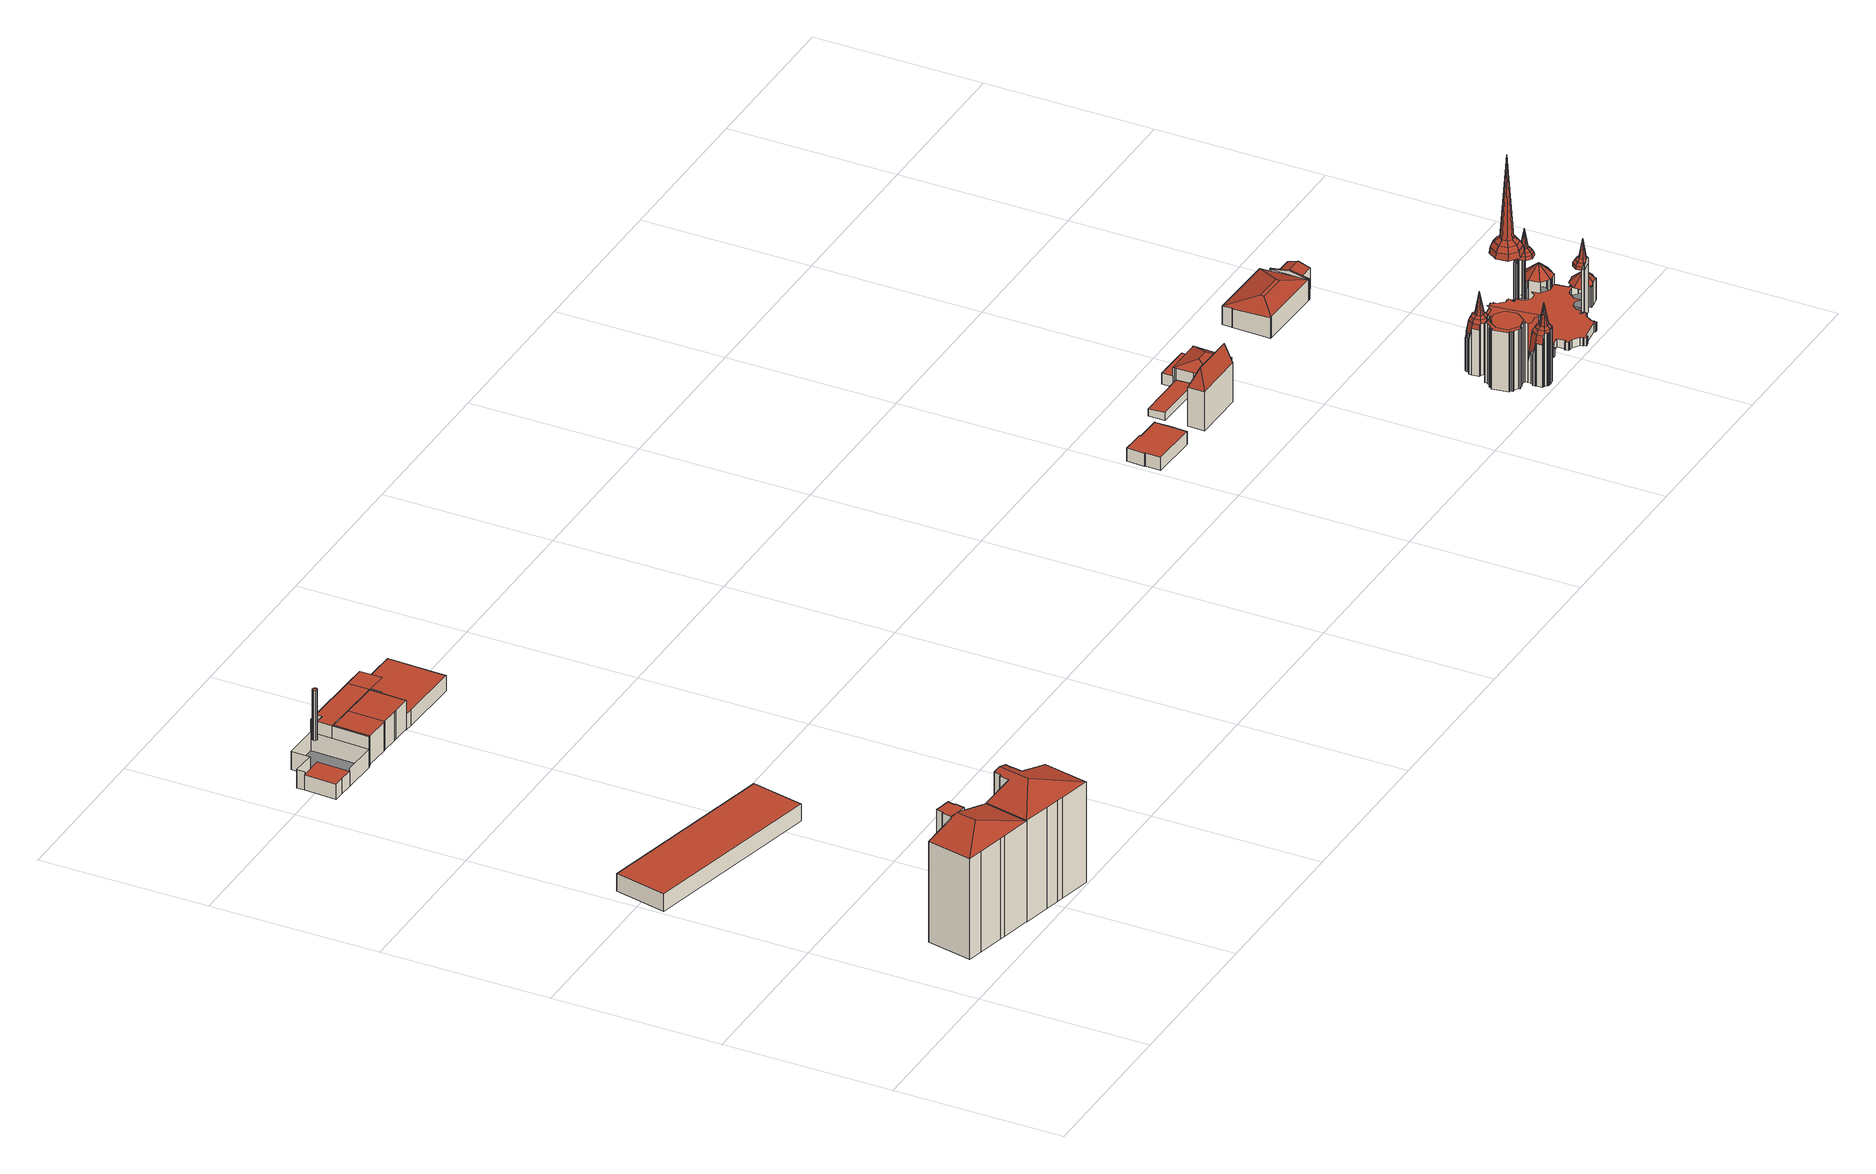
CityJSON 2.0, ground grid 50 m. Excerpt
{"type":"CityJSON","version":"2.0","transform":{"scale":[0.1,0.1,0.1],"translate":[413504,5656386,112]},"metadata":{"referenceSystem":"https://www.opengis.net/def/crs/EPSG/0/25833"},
"CityObjects":{
"building1":{"type":"Building","attributes":{"Gemeindeschluessel":14612000,"Geometrietyp2DReferenz":"3000","function":"31001_9998","roofType":"9999"},"children":["building1-1","building1-2"]},
"building1-1":{"type":"BuildingPart","attributes":{"Dachtyp_tdc":"tdcPolyFlatRoof","Dachneigung":0,"QualitaetDacherkennung":32,"Geometrietyp2DReferenz":"3000","measuredHeight":34.18,"roofType":"1000"},"parents":["building1"],"geometry":[{"type":"MultiSurface","lod":"2","boundaries":[[[0,1,2,3]],[[1,4,5,2]],[[4,6,7,8,5]],[[9,10,11]],[[9,12,13,10]],[[12,14,15,13]],[[14,16,17,15]],[[16,0,3,17]],[[16,14,12,9,18,19,6,4,1,0]],[[3,2,5,8,20,10,13,15,17]]],"semantics":{"surfaces":[{"type":"WallSurface"},{"type":"RoofSurface"},{"type":"GroundSurface"}],"values":[0,0,0,0,0,0,0,0,1,2]}}]},
"building1-2":{"type":"BuildingPart","attributes":{"Dachtyp_tdc":"tdcHipAndGableRoof","Dachneigung":14.84,"QualitaetDacherkennung":16,"Geometrietyp2DReferenz":"3000","measuredHeight":34.2,"roofType":"5000"},"parents":["building1"],"geometry":[{"type":"MultiSurface","lod":"2","boundaries":[[[7,21,22,8]],[[21,23,24,22]],[[23,25,26,24]],[[25,27,28,26]],[[27,29,30,28]],[[29,31,32,30]],[[31,33,34,32]],[[33,11,10,34]],[[31,29,27,25,23,35]],[[23,21,7,19,35]],[[19,18,11,33,31,35]],[[20,8,22,24,26,28,30,32,34,10]]],"semantics":{"surfaces":[{"type":"WallSurface"},{"type":"RoofSurface"},{"type":"GroundSurface"}],"values":[0,0,0,0,0,0,0,0,1,1,1,2]}}]},
"building2":{"type":"Building","attributes":{"Dachtyp_tdc":"tdcFreeFormRoof","Gemeindeschluessel":14612000,"Dachneigung":15.65,"QualitaetDacherkennung":15,"Geometrietyp2DReferenz":"3000","measuredHeight":34.6,"function":"31001_9998","roofType":"5000"},"geometry":[{"type":"Solid","lod":"2","boundaries":[[[[36,37,38,39]],[[37,40,41,38]],[[40,42,43,41]],[[42,44,45,43]],[[44,46,47,45]],[[46,48,49,47]],[[48,50,51,49]],[[50,52,53,51]],[[52,54,55,53]],[[54,56,57,55]],[[56,58,59,57]],[[58,60,61,59]],[[60,62,63,61]],[[62,64,65,63]],[[64,36,39,65]],[[60,58,66,36,64,62]],[[58,56,54,52,50,48,67,66]],[[66,67,46,44,42,40,37,36]],[[48,46,67]],[[39,38,41,43,45,47,49,51,53,55,57,59,61,63,65]]]],"semantics":{"surfaces":[{"type":"WallSurface"},{"type":"RoofSurface"},{"type":"GroundSurface"}],"values":[[0,0,0,0,0,0,0,0,0,0,0,0,0,0,0,1,1,1,0,2]]}}]},
"building3":{"type":"Building","attributes":{"name":"Rettungswache Johannstadt","Dachtyp_tdc":"tdcPolyFlatRoof","Gemeindeschluessel":14612000,"Dachneigung":0,"QualitaetDacherkennung":58,"Geometrietyp2DReferenz":"3000","measuredHeight":5.3,"function":"31001_9998","roofType":"1000"},"geometry":[{"type":"Solid","lod":"2","boundaries":[[[[68,69,70,71]],[[69,72,73,70]],[[72,74,75,73]],[[74,68,71,75]],[[74,72,69,68]],[[71,70,73,75]]]],"semantics":{"surfaces":[{"type":"WallSurface"},{"type":"RoofSurface"},{"type":"GroundSurface"}],"values":[[0,0,0,0,1,2]]}}]},
"building4":{"type":"Building","attributes":{"Gemeindeschluessel":14612000,"QualitaetDacherkennung":100,"Geometrietyp2DReferenz":"3000","function":"31001_2000","roofType":"9999"},"children":["building4-1","building4-2","building4-3"]},
"building4-1":{"type":"BuildingPart","attributes":{"Dachtyp_tdc":"tdcPolyFlatRoof","Dachneigung":0,"QualitaetDacherkennung":100,"Geometrietyp2DReferenz":"3000","measuredHeight":15.46,"roofType":"1000"},"parents":["building4"],"geometry":[{"type":"MultiSurface","lod":"2","boundaries":[[[76,77,78,79]],[[77,80,81,78]],[[80,82,83,81]],[[82,84,85,83]],[[84,86,87,85]],[[86,88,89,87]],[[88,90,91,89]],[[90,76,79,91]],[[90,88,86,84,82,80,77,76]]],"semantics":{"surfaces":[{"type":"WallSurface"},{"type":"RoofSurface"}],"values":[0,0,0,0,0,0,0,0,1]}}]},
"building4-2":{"type":"BuildingPart","attributes":{"Dachtyp_tdc":"tdcPolyFlatRoof","Dachneigung":0,"QualitaetDacherkennung":100,"Geometrietyp2DReferenz":"3000","measuredHeight":4.7,"roofType":"1000"},"parents":["building4"],"geometry":[{"type":"MultiSurface","lod":"2","boundaries":[[[92,93,94,95]],[[93,96,97,94]],[[98,92,95,99]],[[98,100,96,93,92]],[[95,94,97,101,99]]],"semantics":{"surfaces":[{"type":"WallSurface"},{"type":"RoofSurface"},{"type":"GroundSurface"}],"values":[0,0,0,1,2]}}]},
"building4-3":{"type":"BuildingPart","attributes":{"Dachtyp_tdc":"tdcPolyFlatRoof","Dachneigung":0,"QualitaetDacherkennung":100,"Geometrietyp2DReferenz":"3000","measuredHeight":5.56,"roofType":"1000"},"parents":["building4"],"geometry":[{"type":"MultiSurface","lod":"2","boundaries":[[[102,103,104,97,96]],[[103,105,106,104]],[[105,107,108,106]],[[107,109,110,108]],[[109,111,112,110]],[[111,113,98,99,112]],[[101,97,104,106,108,110,112,99]]],"semantics":{"surfaces":[{"type":"WallSurface"},{"type":"GroundSurface"}],"values":[0,0,0,0,0,0,1]}}]},
"building5":{"type":"Building","attributes":{"Gemeindeschluessel":14612000,"QualitaetDacherkennung":100,"Geometrietyp2DReferenz":"3000","function":"31001_2000","roofType":"9999"},"children":["building5-1","building5-2"]},
"building5-1":{"type":"BuildingPart","attributes":{"Dachtyp_tdc":"tdcLeanToRoof","Dachneigung":0,"QualitaetDacherkennung":100,"Geometrietyp2DReferenz":"3000","measuredHeight":8.87,"roofType":"2100"},"parents":["building5"],"geometry":[{"type":"MultiSurface","lod":"2","boundaries":[[[114,115,116,117]],[[115,118,119,116]],[[118,120,121,119]],[[120,122,123,121]],[[122,124,125,123]],[[124,122,120,118,115,114]],[[117,116,119,121,123,125]]],"semantics":{"surfaces":[{"type":"WallSurface"},{"type":"RoofSurface"},{"type":"GroundSurface"}],"values":[0,0,0,0,0,1,2]}}]},
"building5-2":{"type":"BuildingPart","attributes":{"Dachtyp_tdc":"tdcLeanToRoof","Dachneigung":0,"QualitaetDacherkennung":100,"Geometrietyp2DReferenz":"3000","measuredHeight":8.87,"roofType":"2100"},"parents":["building5"],"geometry":[{"type":"MultiSurface","lod":"2","boundaries":[[[126,127,128,129]],[[127,130,131,128]],[[130,114,117,131]],[[124,132,133,125]],[[132,126,129,133]],[[132,124,114,130,127,126]],[[129,128,131,117,125,133]]],"semantics":{"surfaces":[{"type":"WallSurface"},{"type":"RoofSurface"},{"type":"GroundSurface"}],"values":[0,0,0,0,0,1,2]}}]},
"building6":{"type":"Building","attributes":{"Gemeindeschluessel":14612000,"QualitaetDacherkennung":100,"Geometrietyp2DReferenz":"3000","function":"31001_2000","roofType":"9999"},"children":["building6-1","building6-2","building6-3"]},
"building6-1":{"type":"BuildingPart","attributes":{"Dachtyp_tdc":"tdcPolyFlatRoof","Dachneigung":0,"QualitaetDacherkennung":100,"Geometrietyp2DReferenz":"3000","measuredHeight":4.67,"roofType":"1000"},"parents":["building6"],"geometry":[{"type":"MultiSurface","lod":"2","boundaries":[[[134,135,136,137]],[[135,138,133,139,136]],[[140,141,142,143,144]],[[141,145,146,142]],[[145,147,148,146]],[[147,149,150,148]],[[149,151,152,150]],[[151,134,137,152]],[[151,149,147,145,141,140,153,138,135,134]],[[137,136,139,154,143,142,146,148,150,152]]],"semantics":{"surfaces":[{"type":"WallSurface"},{"type":"RoofSurface"},{"type":"GroundSurface"}],"values":[0,0,0,0,0,0,0,0,1,2]}}]},
"building6-2":{"type":"BuildingPart","attributes":{"Dachtyp_tdc":"tdcPolyFlatRoof","Dachneigung":0,"QualitaetDacherkennung":100,"Geometrietyp2DReferenz":"3000","measuredHeight":9.12,"roofType":"1000"},"parents":["building6"],"geometry":[{"type":"MultiSurface","lod":"2","boundaries":[[[120,118,155,156]],[[118,157,158,155]],[[157,159,160,158]],[[159,161,162,160]],[[161,163,164,162]],[[163,165,166,164]],[[165,167,168,166]],[[167,169,170,168]],[[169,171,172,170]],[[171,173,174,172]],[[173,175,176,177,174]],[[132,122,178,139,133]],[[122,179,180,178]],[[179,120,156,180]],[[179,122,132,175,173,171,169,167,165,163,161,159,157,118,120]],[[156,155,158,160,162,164,166,168,170,172,174,177,139,178,180]]],"semantics":{"surfaces":[{"type":"WallSurface"},{"type":"RoofSurface"},{"type":"GroundSurface"}],"values":[0,0,0,0,0,0,0,0,0,0,0,0,0,0,1,2]}}]},
"building6-3":{"type":"BuildingPart","attributes":{"Dachtyp_tdc":"tdcLeanToRoof","Dachneigung":0,"QualitaetDacherkennung":100,"Geometrietyp2DReferenz":"3000","measuredHeight":8.82,"roofType":"2100"},"parents":["building6"],"geometry":[{"type":"MultiSurface","lod":"2","boundaries":[[[132,133,138]],[[175,173,181,176]],[[173,182,183,181]],[[182,184,140,144,183]],[[184,182,173,175,132,185]],[[186,133,176,181,183,144]]],"semantics":{"surfaces":[{"type":"WallSurface"},{"type":"RoofSurface"},{"type":"GroundSurface"}],"values":[0,0,0,0,1,2]}}]},
"building7":{"type":"Building","attributes":{"Dachtyp_tdc":"tdcPolyFlatRoof","Gemeindeschluessel":14612000,"Dachneigung":0,"QualitaetDacherkennung":65,"Geometrietyp2DReferenz":"3000","measuredHeight":4.01,"function":"31001_9998","roofType":"1000"},"geometry":[{"type":"Solid","lod":"2","boundaries":[[[[187,188,189,190]],[[188,191,192,189]],[[191,193,194,192]],[[193,195,196,194]],[[195,197,198,196]],[[197,199,200,198]],[[199,201,202,200]],[[201,203,204,202]],[[203,205,206,204]],[[205,207,208,206]],[[207,209,210,208]],[[209,187,190,210]],[[209,207,205,203,201,199,197,195,193,191,188,187]],[[190,189,192,194,196,198,200,202,204,206,208,210]]]],"semantics":{"surfaces":[{"type":"WallSurface"},{"type":"RoofSurface"},{"type":"GroundSurface"}],"values":[[0,0,0,0,0,0,0,0,0,0,0,0,1,2]]}}]},
"building8":{"type":"Building","attributes":{"Dachtyp_tdc":"tdcFreeFormRoof","Gemeindeschluessel":14612000,"Dachneigung":64.93,"QualitaetDacherkennung":5,"Geometrietyp2DReferenz":"3000","measuredHeight":17.45,"function":"31001_2463","roofType":"5000"},"geometry":[{"type":"Solid","lod":"2","boundaries":[[[[211,212,213,214]],[[212,215,216,213]],[[215,217,218,216]],[[217,211,214,218]],[[219,217,215]],[[220,219,215,212]],[[220,212,211]],[[219,220,211,217]],[[214,213,216,218]]]],"semantics":{"surfaces":[{"type":"WallSurface"},{"type":"RoofSurface"},{"type":"GroundSurface"}],"values":[[0,0,0,0,0,1,1,1,2]]}}]},
"building9":{"type":"Building","attributes":{"Dachtyp_tdc":"tdcPolyFlatRoof","Gemeindeschluessel":14612000,"Dachneigung":2.72,"QualitaetDacherkennung":87,"Geometrietyp2DReferenz":"3000","measuredHeight":2.45,"function":"31001_2463","roofType":"2100"},"geometry":[{"type":"Solid","lod":"2","boundaries":[[[[221,222,223,224]],[[225,221,224,226]],[[225,227,222,221]],[[224,223,228,226]],[[222,227,228,223]],[[227,225,226,228]]]],"semantics":{"surfaces":[{"type":"WallSurface"},{"type":"RoofSurface"},{"type":"GroundSurface"}],"values":[[0,0,1,2,0,0]]}}]},
"building10":{"type":"Building","attributes":{"Gemeindeschluessel":14612000,"Geometrietyp2DReferenz":"3000","function":"31001_9998","roofType":"9999"},"children":["building10-1","building10-2"]},
"building10-1":{"type":"BuildingPart","attributes":{"Dachtyp_tdc":"tdcPolyFlatRoof","Dachneigung":0,"QualitaetDacherkennung":75,"Geometrietyp2DReferenz":"3000","measuredHeight":3.39,"roofType":"1000"},"parents":["building10"],"geometry":[{"type":"MultiSurface","lod":"2","boundaries":[[[229,230,231,232]],[[230,233,234,231]],[[233,235,236,234]],[[235,233,230,229]],[[232,231,234,236]]],"semantics":{"surfaces":[{"type":"WallSurface"},{"type":"RoofSurface"},{"type":"GroundSurface"}],"values":[0,0,0,1,2]}}]},
"building10-2":{"type":"BuildingPart","attributes":{"Dachtyp_tdc":"tdcHipRoof","Dachneigung":19.42,"QualitaetDacherkennung":77,"Geometrietyp2DReferenz":"3000","measuredHeight":7.98,"roofType":"3200"},"parents":["building10"],"geometry":[{"type":"MultiSurface","lod":"2","boundaries":[[[237,238,239,240]],[[238,241,242,239]],[[241,243,244,242]],[[243,245,246,244]],[[245,247,248,246]],[[247,249,229,232,248]],[[250,236,235]],[[250,237,240,236]],[[238,237,251]],[[249,247,245,243,241,252]],[[237,250,249,252,251]],[[241,238,251,252]],[[240,239,242,244,246,248,232,236]]],"semantics":{"surfaces":[{"type":"WallSurface"},{"type":"RoofSurface"},{"type":"GroundSurface"}],"values":[0,0,0,0,0,0,0,0,1,1,1,1,2]}}]},
"building11":{"type":"Building","attributes":{"name":"Jugendkirche","Gemeindeschluessel":14612000,"QualitaetDacherkennung":100,"Geometrietyp2DReferenz":"3000","function":"31001_3041","roofType":"9999"},"children":["building11-1","building11-2","building11-3","building11-4","building11-5","building11-6","building11-7","building11-8","building11-9","building11-10"]},
"building11-1":{"type":"BuildingPart","attributes":{"Dachtyp_tdc":"tdcTentRoof","Dachneigung":44.08,"QualitaetDacherkennung":100,"Geometrietyp2DReferenz":"3000","measuredHeight":9.63,"roofType":"3500"},"parents":["building11"],"geometry":[{"type":"MultiSurface","lod":"2","boundaries":[[[253,254,255,256]],[[254,257,258,255]],[[257,259,260,258]],[[259,261,262,260]],[[261,263,264,262]],[[263,265,266,264]],[[265,267,268,266]],[[269,270,271,272]],[[269,273,274,270]],[[273,275,276,274]],[[275,277,278,276]],[[279,280,281,282]],[[280,283,284,281]],[[283,285,286,284]],[[285,287,288,286]],[[287,253,256,288]],[[254,253,289]],[[261,259,257,254,289]],[[290,291,267,265,263,261,289]],[[292,290,289]],[[293,292,289]],[[294,277,275,273,269,293,289]],[[283,280,279,294,289]],[[253,287,285,283,289]],[[256,255,258,260,262,264,266,295,296,297,298,270,274,276,278,299,282,281,284,286,288]],[[277,294,299,278]],[[294,279,282,299]]],"semantics":{"surfaces":[{"type":"WallSurface"},{"type":"RoofSurface"},{"type":"GroundSurface"}],"values":[0,0,0,0,0,0,0,0,0,0,0,0,0,0,0,0,1,1,1,1,1,1,1,1,2,0,0]}}]},
"building11-2":{"type":"BuildingPart","attributes":{"Dachtyp_tdc":"tdcFreeFormRoof","Dachneigung":86.22,"QualitaetDacherkennung":100,"Geometrietyp2DReferenz":"3000","measuredHeight":69.45,"roofType":"5000"},"parents":["building11"],"geometry":[{"type":"MultiSurface","lod":"2","boundaries":[[[300,301,302]],[[300,302,303]],[[300,303,304]],[[300,304,305]],[[300,305,306]],[[300,306,307]],[[300,307,308]],[[300,308,301]],[[301,309,310,302]],[[302,310,311,303]],[[303,311,312,304]],[[304,312,313,305]],[[305,313,314,306]],[[306,314,315,307]],[[307,315,316,308]],[[308,316,309,301]],[[309,317,318,310]],[[310,318,319,311]],[[311,319,320,312]],[[312,320,321,313]],[[313,321,322,314]],[[314,322,323,315]],[[315,323,324,316]],[[316,324,317,309]],[[317,325,326,318]],[[318,326,327,319]],[[319,327,328,320]],[[320,328,329,321]],[[321,329,330,322]],[[322,330,331,323]],[[323,331,332,324]],[[324,332,325,317]],[[333,334,335,336,337,338,339,340,341,342]]],"semantics":{"surfaces":[{"type":"RoofSurface"},{"type":"GroundSurface"}],"values":[0,0,0,0,0,0,0,0,0,0,0,0,0,0,0,0,0,0,0,0,0,0,0,0,0,0,0,0,0,0,0,0,1]}}]},
"building11-3":{"type":"BuildingPart","attributes":{"Dachtyp_tdc":"tdcPolyFlatRoof","Dachneigung":0,"QualitaetDacherkennung":100,"Geometrietyp2DReferenz":"3000","measuredHeight":18.23,"roofType":"1000"},"parents":["building11"],"geometry":[{"type":"MultiSurface","lod":"2","boundaries":[[[343,344,345,346,347]],[[348,349,350,351,352]],[[353,354,355,356,357]],[[354,358,359,360,355]],[[358,354,353,361,362,363,349,348,364,365,366,367,368,369,370,371,344,343,372,373]],[[374,375,346,345,376,334,333,342,341,340,339,377,352,351,378,379,380,356,355,360]]],"semantics":{"surfaces":[{"type":"WallSurface"},{"type":"RoofSurface"},{"type":"GroundSurface"}],"values":[0,0,0,0,1,2]}}]},
"building11-4":{"type":"BuildingPart","attributes":{"Dachtyp_tdc":"tdcTentRoof","Dachneigung":44.09,"QualitaetDacherkennung":100,"Geometrietyp2DReferenz":"3000","measuredHeight":9.69,"roofType":"3500"},"parents":["building11"],"geometry":[{"type":"MultiSurface","lod":"2","boundaries":[[[381,382,383,384]],[[382,385,386,387,388,383]],[[389,390,391,392,393,394]],[[390,395,396,397,391]],[[398,399,400,401,402]],[[399,403,404,400]],[[403,405,406,404]],[[405,407,408,406]],[[407,409,410,408]],[[409,411,412,410]],[[411,413,414,412]],[[413,415,416,414]],[[415,417,418,416]],[[417,419,420,418]],[[419,421,422,420]],[[421,423,424,422]],[[423,425,426,424]],[[425,427,428,426]],[[427,429,430,428]],[[429,431,432,430]],[[431,433,434,432]],[[433,435,436,434]],[[435,381,384,436]],[[437,385,382,438]],[[389,437,438]],[[390,389,438]],[[409,407,405,403,399,398,395,390,438]],[[415,413,411,409,438]],[[425,423,421,419,417,415,438]],[[431,429,427,425,438]],[[382,381,435,433,431,438]],[[384,383,388,439,392,391,397,401,400,404,406,408,410,412,414,416,418,420,422,424,426,428,430,432,434,436]]],"semantics":{"surfaces":[{"type":"WallSurface"},{"type":"RoofSurface"},{"type":"GroundSurface"}],"values":[0,0,0,0,0,0,0,0,0,0,0,0,0,0,0,0,0,0,0,0,0,0,0,1,1,1,1,1,1,1,1,2]}}]},
"building11-5":{"type":"BuildingPart","attributes":{"Dachtyp_tdc":"tdcFreeFormRoof","Dachneigung":80.32,"QualitaetDacherkennung":100,"Geometrietyp2DReferenz":"3000","measuredHeight":23.08,"roofType":"5000"},"parents":["building11"],"geometry":[{"type":"MultiSurface","lod":"2","boundaries":[[[440,441,442,268,267]],[[441,443,444,442]],[[443,445,446,444]],[[445,447,448,446]],[[447,449,450,448]],[[449,451,452,450]],[[451,453,454,455,452]],[[456,457,458]],[[456,458,459]],[[456,459,460]],[[456,460,461]],[[456,461,462]],[[456,462,463]],[[456,463,464]],[[456,464,457]],[[465,466,467,458,457]],[[458,467,468,459]],[[459,468,469,460]],[[460,469,470,461]],[[461,470,471,462]],[[472,473,463,462,471]],[[473,474,464,463]],[[474,475,476,465,457,464]],[[466,477,478,479,467]],[[467,479,480,468]],[[468,480,481,469]],[[469,481,482,470]],[[483,484,471,470,482]],[[484,485,486,472,471]],[[487,479,478,440]],[[479,487,488,480]],[[480,488,489,481]],[[481,489,490,482]],[[490,453,483,482]],[[449,486,485,451]],[[447,475,474,473,472,486,449]],[[451,485,484,483,453]],[[441,477,466,443]],[[440,478,477,441]],[[443,466,465,476,445]],[[445,476,475,447]],[[491,492,493,494,268,442,444,446,448,450,452,455]]],"semantics":{"surfaces":[{"type":"WallSurface"},{"type":"RoofSurface"},{"type":"GroundSurface"}],"values":[0,0,0,0,0,0,0,1,1,1,1,1,1,1,1,1,1,1,1,1,1,1,1,1,1,1,1,1,1,1,1,1,1,1,0,0,0,0,0,0,0,2]}}]},
"building11-6":{"type":"BuildingPart","attributes":{"Dachtyp_tdc":"tdcFreeFormRoof","Dachneigung":82.53,"QualitaetDacherkennung":100,"Geometrietyp2DReferenz":"3000","measuredHeight":22.96,"roofType":"5000"},"parents":["building11"],"geometry":[{"type":"MultiSurface","lod":"2","boundaries":[[[495,496,497,498,499]],[[496,500,501,497]],[[500,502,503,501]],[[502,504,505,503]],[[504,506,507,505]],[[506,508,509,507]],[[508,510,511,509]],[[510,512,513,511]],[[512,514,515,513]],[[514,516,517,515]],[[516,518,519,517]],[[518,520,521,519]],[[520,522,523,521]],[[522,524,525,523]],[[524,526,527,525]],[[526,528,529,527]],[[528,530,398,402,529]],[[531,532,533]],[[531,533,534]],[[531,534,535]],[[531,535,536]],[[531,536,537]],[[531,537,538]],[[531,538,539]],[[531,539,532]],[[532,540,541,533]],[[533,541,542,534]],[[534,542,543,535]],[[535,543,544,536]],[[536,544,545,537]],[[537,545,546,538]],[[538,546,547,539]],[[539,547,540,532]],[[528,526,524,541,540,548]],[[524,522,518,516,514,549,542,541]],[[542,549,550,543]],[[543,550,551,544]],[[544,551,552,545]],[[545,552,553,546]],[[546,553,554,547]],[[547,554,548,540]],[[555,530,528,548]],[[514,512,510,508,506,549]],[[522,520,518]],[[506,504,550,549]],[[504,502,500,496,495,556,557,551,550]],[[557,558,552,551]],[[558,559,553,552]],[[559,560,554,553]],[[560,555,548,554]],[[561,562,563,498,497,501,503,505,507,509,511,513,515,517,519,521,523,525,527,529,402,396,564,565,566]]],"semantics":{"surfaces":[{"type":"WallSurface"},{"type":"RoofSurface"},{"type":"GroundSurface"}],"values":[0,0,0,0,0,0,0,0,0,0,0,0,0,0,0,0,0,1,1,1,1,1,1,1,1,1,1,1,1,1,1,1,1,1,1,1,1,1,1,1,1,1,1,1,1,1,1,1,1,1,2]}}]},
"building11-7":{"type":"BuildingPart","attributes":{"Dachtyp_tdc":"tdcPolyFlatRoof","Dachneigung":0,"QualitaetDacherkennung":100,"Geometrietyp2DReferenz":"3000","measuredHeight":2.51,"roofType":"1000"},"parents":["building11"],"geometry":[{"type":"MultiSurface","lod":"2","boundaries":[[[567,568,569,570]],[[568,499,498,571,569]],[[572,394,393,573,564]],[[386,574,575,387]],[[574,576,577,575]],[[576,578,579,577]],[[578,272,271,579]],[[454,580,581,455]],[[580,582,583,581]],[[582,584,585,583]],[[584,586,587,585]],[[586,588,589,587]],[[588,590,591,589]],[[590,592,593,591]],[[592,594,595,593]],[[594,596,597,595]],[[596,598,599,597]],[[598,600,601,599]],[[600,602,603,601]],[[602,604,605,603]],[[604,606,607,605]],[[606,608,609,607]],[[608,610,611,609]],[[610,612,613,611]],[[612,614,615,613]],[[614,616,617,615]],[[616,618,619,617]],[[618,620,621,619]],[[620,622,623,621]],[[622,624,625,623]],[[624,626,627,625]],[[626,628,629,627]],[[628,630,631,629]],[[630,632,633,631]],[[632,634,635,633]],[[634,636,637,635]],[[636,638,639,637]],[[638,640,641,639]],[[640,642,643,641]],[[642,644,645,643]],[[644,646,647,645]],[[646,648,649,647]],[[648,650,651,649]],[[650,652,653,651]],[[652,654,655,653]],[[654,656,657,655]],[[656,658,659,657]],[[658,660,661,659]],[[660,662,663,661]],[[662,664,665,663]],[[664,666,667,665]],[[666,668,669,667]],[[668,670,671,669]],[[670,672,673,671]],[[672,674,675,673]],[[674,676,677,675]],[[676,357,356,678,677]],[[679,680,681,682,683]],[[680,684,685,681]],[[684,686,687,685]],[[686,688,689,687]],[[688,690,691,689]],[[690,692,693,691]],[[692,694,695,693]],[[694,696,697,695]],[[696,698,699,697]],[[698,700,701,699]],[[700,702,703,701]],[[702,704,705,703]],[[704,706,707,705]],[[706,708,709,707]],[[708,710,711,709]],[[710,712,713,711]],[[712,714,715,713]],[[714,716,717,715]],[[716,718,719,717]],[[718,720,721,719]],[[720,722,723,721]],[[722,724,725,723]],[[724,726,727,725]],[[726,728,729,727]],[[728,730,731,729]],[[730,732,733,731]],[[732,734,735,733]],[[732,730,728,726,724,722,720,718,716,714,712,710,708,706,704,702,700,698,696,694,692,690,688,686,684,680,679,736,357,676,674,672,670,668,666,664,662,660,658,656,654,652,650,648,646,644,642,640,638,636,634,632,630,628,626,624,622,620,618,616,614,612,610,608,606,604,602,600,598,596,594,592,590,588,586,584,582,580,454,737,738,739,740,741,742,743,272,578,576,574,386,744,394,572,745,746,747,748,749,499,568,567,750,751,752,753,754,755,756,757,758,759,760,761,762,763,764,765,766,767,768,769,734]],[[735,770,771,772,773,774,775,776,777,778,779,780,781,782,783,784,785,786,787,788,789,570,569,571,790,791,792,793,794,573,393,795,387,575,577,579,271,796,797,798,494,493,492,491,455,581,583,585,587,589,591,593,595,597,599,601,603,605,607,609,611,613,615,617,619,621,623,625,627,629,631,633,635,637,639,641,643,645,647,649,651,653,655,657,659,661,663,665,667,669,671,673,675,677,678,682,681,685,687,689,691,693,695,697,699,701,703,705,707,709,711,713,715,717,719,721,723,725,727,729,731,733]],[[734,769,770,735]],[[769,768,771,770]],[[768,767,772,771]],[[767,766,773,772]],[[766,765,774,773]],[[765,764,775,774]],[[764,763,776,775]],[[763,762,777,776]],[[762,761,778,777]],[[761,760,779,778]],[[760,759,780,779]],[[759,758,781,780]],[[758,757,782,781]],[[757,756,783,782]],[[756,755,784,783]],[[755,754,785,784]],[[754,753,786,785]],[[753,752,787,786]],[[752,751,788,787]],[[751,750,789,788]],[[750,567,570,789]]],"semantics":{"surfaces":[{"type":"WallSurface"},{"type":"RoofSurface"},{"type":"GroundSurface"}],"values":[0,0,0,0,0,0,0,0,0,0,0,0,0,0,0,0,0,0,0,0,0,0,0,0,0,0,0,0,0,0,0,0,0,0,0,0,0,0,0,0,0,0,0,0,0,0,0,0,0,0,0,0,0,0,0,0,0,0,0,0,0,0,0,0,0,0,0,0,0,0,0,0,0,0,0,0,0,0,0,0,0,0,0,0,1,2,0,0,0,0,0,0,0,0,0,0,0,0,0,0,0,0,0,0,0,0,0]}}]},
"building11-8":{"type":"BuildingPart","attributes":{"Dachtyp_tdc":"tdcPolyFlatRoof","Dachneigung":0,"QualitaetDacherkennung":100,"Geometrietyp2DReferenz":"3000","measuredHeight":18.29,"roofType":"1000"},"parents":["building11"],"geometry":[{"type":"MultiSurface","lod":"2","boundaries":[[[344,799,800,801,345]],[[799,802,803,800]],[[802,804,805,803]],[[804,806,807,805]],[[806,808,809,807]],[[808,810,811,809]],[[810,812,813,811]],[[812,814,815,813]],[[814,816,817,815]],[[816,818,819,817]],[[818,820,821,819]],[[820,822,823,821]],[[822,824,825,823]],[[824,826,827,825]],[[826,828,829,827]],[[828,830,831,829]],[[830,832,833,831]],[[832,834,835,833]],[[834,836,837,835]],[[836,838,839,837]],[[838,840,841,839]],[[840,842,843,841]],[[842,348,352,844,843]],[[845,365,364,348,842,840,838,836,834,832,830,828,826,824,822,820,818,816,814,812,810,808,806,804,802,799,344,371,370,846,847,848]],[[849,850,851,852,853,801,800,803,805,807,809,811,813,815,817,819,821,823,825,827,829,831,833,835,837,839,841,843,844,854,855,856]]],"semantics":{"surfaces":[{"type":"WallSurface"},{"type":"RoofSurface"},{"type":"GroundSurface"}],"values":[0,0,0,0,0,0,0,0,0,0,0,0,0,0,0,0,0,0,0,0,0,0,0,1,2]}}]},
"building11-9":{"type":"BuildingPart","attributes":{"Dachtyp_tdc":"tdcFreeFormRoof","Dachneigung":82.52,"QualitaetDacherkennung":100,"Geometrietyp2DReferenz":"3000","measuredHeight":24.16,"roofType":"5000"},"parents":["building11"],"geometry":[{"type":"MultiSurface","lod":"2","boundaries":[[[857,858,859,860]],[[858,861,862,859]],[[861,863,864,862]],[[863,865,866,864]],[[865,867,868,866]],[[867,347,346,869,868]],[[359,870,871,872,360]],[[870,873,874,871]],[[873,875,876,874]],[[877,857,860,878]],[[875,879,876]],[[879,880,881,876]],[[880,882,883,881]],[[882,884,885,883]],[[884,886,887,885]],[[886,888,889,887]],[[888,890,891,889]],[[890,892,893,891]],[[892,894,895,893]],[[894,896,897,895]],[[896,898,899,897]],[[898,900,901,899]],[[900,902,903,901]],[[902,904,905,903]],[[904,906,907,905]],[[906,908,909,907]],[[908,910,911,909]],[[910,912,913,911]],[[912,914,913]],[[914,915,916,913]],[[915,877,878,916]],[[917,918,919]],[[917,919,920]],[[917,920,921]],[[917,921,922]],[[917,922,923]],[[917,923,924]],[[917,924,925]],[[917,925,918]],[[880,879,926,919,918]],[[919,926,927,920]],[[920,927,928,921]],[[921,928,929,922]],[[922,929,930,923]],[[923,930,931,924]],[[892,890,888,925,924,931]],[[888,886,884,882,880,918,925]],[[879,875,873,926]],[[873,870,932,927,926]],[[927,932,933,928]],[[928,933,934,929]],[[912,910,930,929,934]],[[910,908,906,904,902,900,898,931,930]],[[898,896,894,892,931]],[[870,359,935,932]],[[935,936,933,932]],[[936,347,867,865,863,861,858,934,933]],[[878,860,859,862,864,866,868,869,937,938,872,871,874,876,881,883,885,887,889,891,893,895,897,899,901,903,905,907,909,911,913,916]],[[858,857,877,915,914,912,934]]],"semantics":{"surfaces":[{"type":"WallSurface"},{"type":"RoofSurface"},{"type":"GroundSurface"}],"values":[0,0,0,0,0,0,0,0,0,0,0,0,0,0,0,0,0,0,0,0,0,0,0,0,0,0,0,0,0,0,0,1,1,1,1,1,1,1,1,1,1,1,1,1,1,1,1,1,1,1,1,1,1,1,1,1,1,2,1]}}]},
"building11-10":{"type":"BuildingPart","attributes":{"Dachtyp_tdc":"tdcFreeFormRoof","Dachneigung":82.53,"QualitaetDacherkennung":100,"Geometrietyp2DReferenz":"3000","measuredHeight":24.17,"roofType":"5000"},"parents":["building11"],"geometry":[{"type":"MultiSurface","lod":"2","boundaries":[[[939,940,941,942]],[[943,944,945,946,947,948,949,950,951,952,953,954,955,956,957,958,959,960,961,962,963,964,965,966,967,968,969,970,971,972,973,974,975,683,976,977,978]],[[350,979,944,943,351]],[[979,980,945,944]],[[980,981,946,945]],[[981,982,947,946]],[[982,983,948,947]],[[983,984,949,948]],[[984,985,950,949]],[[985,986,951,950]],[[986,987,952,951]],[[987,988,953,952]],[[988,989,954,953]],[[989,990,955,954]],[[990,991,956,955]],[[991,992,957,956]],[[992,993,958,957]],[[993,994,959,958]],[[994,995,960,959]],[[995,996,961,960]],[[996,997,962,961]],[[997,998,963,962]],[[998,999,963]],[[999,1000,964,963]],[[1000,1001,965,964]],[[1001,1002,966,965]],[[1002,1003,967,966]],[[1003,1004,968,967]],[[1004,1005,969,968]],[[1005,1006,970,969]],[[1006,1007,971,970]],[[1007,1008,972,971]],[[1008,1009,973,972]],[[1009,1010,974,973]],[[1010,1011,975,974]],[[1011,1012,683,975]],[[1012,940,380,976,683]],[[1013,1014,1015]],[[1013,1015,1016]],[[1013,1016,1017]],[[1013,1017,1018]],[[1013,1018,1019]],[[1013,1019,1020]],[[1013,1020,1021]],[[1013,1021,1014]],[[1014,1022,1023,1015]],[[1015,1023,1024,1016]],[[1016,1024,1025,1017]],[[1017,1025,1026,1018]],[[1018,1026,1027,1019]],[[1019,1027,1028,1020]],[[1020,1028,1029,1021]],[[1021,1029,1022,1014]],[[1010,1009,1008,1023,1022,941]],[[1008,1007,1003,1002,1030,1024,1023]],[[1024,1030,1031,1025]],[[1025,1031,1032,1026]],[[983,982,981,1027,1026,1032]],[[981,980,1033,1028,1027]],[[1028,1033,942,1029]],[[1029,942,941,1022]],[[940,1012,1011,1010,941]],[[1002,1001,1000,999,1030]],[[1007,1006,1005,1004,1003]],[[999,998,997,996,995,994,993,992,991,1031,1030]],[[991,990,989,988,987,986,1032,1031]],[[986,985,984,983,1032]],[[980,979,350,1034,1033]],[[1034,939,942,1033]]],"semantics":{"surfaces":[{"type":"RoofSurface"},{"type":"GroundSurface"},{"type":"WallSurface"}],"values":[0,1,2,2,2,2,2,2,2,2,2,2,2,2,2,2,2,2,2,2,2,2,2,2,2,2,2,2,2,2,2,2,2,2,2,2,2,0,0,0,0,0,0,0,0,0,0,0,0,0,0,0,0,0,0,0,0,0,0,0,0,0,0,0,0,0,0,0,0]}}]},
"building12":{"type":"Building","attributes":{"Gemeindeschluessel":14612000,"Geometrietyp2DReferenz":"3000","function":"31001_9998","roofType":"9999"},"children":["building12-1","building12-2","building12-3"]},
"building12-1":{"type":"BuildingPart","attributes":{"Dachtyp_tdc":"tdcGableRoof","Dachneigung":10.46,"QualitaetDacherkennung":83,"Geometrietyp2DReferenz":"3000","measuredHeight":7.32,"roofType":"3100"},"parents":["building12"],"geometry":[{"type":"MultiSurface","lod":"2","boundaries":[[[1035,1036,1037,1038,1039]],[[1036,1040,1041,1037]],[[1042,1043,1044,1045]],[[1043,1046,1047,1044]],[[1043,1048,1049,1050,1051,1046]],[[1035,1051,1050,1052,1053,1036]],[[1036,1053,1054,1040]],[[1042,1055,1048,1043]],[[1046,1051,1035,1056]],[[1047,1038,1037,1041,1045,1044]]],"semantics":{"surfaces":[{"type":"WallSurface"},{"type":"RoofSurface"},{"type":"GroundSurface"}],"values":[0,0,0,0,1,1,0,0,0,2]}}]},
"building12-2":{"type":"BuildingPart","attributes":{"Dachtyp_tdc":"tdcGableRoof","Dachneigung":15.39,"QualitaetDacherkennung":54,"Geometrietyp2DReferenz":"3000","measuredHeight":7.41,"roofType":"3100"},"parents":["building12"],"geometry":[{"type":"MultiSurface","lod":"2","boundaries":[[[1057,1055,1042,1045,1058]],[[1054,1059,1060,1041,1040]],[[1059,1057,1058,1060]],[[1057,1059,1061]],[[1055,1057,1061,1062,1049]],[[1059,1054,1052,1062,1061]],[[1058,1045,1041,1060]]],"semantics":{"surfaces":[{"type":"WallSurface"},{"type":"RoofSurface"},{"type":"GroundSurface"}],"values":[0,0,0,0,1,1,2]}}]},
"building12-3":{"type":"BuildingPart","attributes":{"Dachtyp_tdc":"tdcCutTentRoof","Dachneigung":16.22,"QualitaetDacherkennung":63,"Geometrietyp2DReferenz":"3000","measuredHeight":7.95,"roofType":"9999"},"parents":["building12"],"geometry":[{"type":"MultiSurface","lod":"2","boundaries":[[[1063,1064,1065,1066]],[[1064,1067,1068,1065]],[[1067,1069,1070,1068]],[[1069,1071,1072,1070]],[[1071,1073,1074,1072]],[[1073,1039,1038,1074]],[[1075,1063,1066,1047,1046]],[[1063,1075,1076,1077]],[[1071,1069,1067,1064,1063,1077,1078]],[[1073,1071,1078,1079]],[[1075,1056,1039,1073,1079,1076]],[[1079,1078,1077,1076]],[[1066,1065,1068,1070,1072,1074,1038,1047]]],"semantics":{"surfaces":[{"type":"WallSurface"},{"type":"RoofSurface"},{"type":"GroundSurface"}],"values":[0,0,0,0,0,0,0,1,1,1,1,1,2]}}]}
},
"vertices":[
[335,258,352],[330,236,352],[330,236,10],[335,258,10],[334,235,352],[334,235,10],[328,207,352],[328,207,345],[328,207,10],[274,219,352],[274,219,10],[274,219,346],[280,247,352],[280,247,10],[283,246,352],[283,246,10],[288,268,352],[288,268,10],[299,213,352],[300,213,352],[300,213,10],
[417,188,320],[417,188,10],[388,54,320],[388,54,10],[297,73,321],[297,73,10],[280,77,321],[280,77,10],[201,94,321],[201,94,10],[154,104,321],[154,104,10],[183,238,321],[183,238,10],[287,153,352],
[388,54,322],[417,188,322],[417,188,9],[388,54,9],[509,168,347],[509,168,9],[515,197,347],[515,197,9],[519,196,348],[519,196,9],[524,218,348],[524,218,9],[570,208,348],[570,208,9],[565,186,348],[565,186,9],[568,185,347],[568,185,9],[562,157,347],[562,157,9],[657,136,320],[657,136,9],[629,2,320],[629,2,9],[533,23,320],[533,23,9],[513,27,321],[513,27,9],[469,36,321],[469,36,9],[527,121,354],[547,213,354],
[592,955,65],[558,799,65],[558,799,12],[592,955,12],[3,922,65],[3,922,12],[37,1077,65],[37,1077,12],
[281,2075,214],[276,2073,214],[276,2073,60],[281,2075,60],[271,2075,214],[271,2075,60],[269,2080,214],[269,2080,60],[271,2085,214],[271,2085,60],[276,2087,214],[276,2087,60],[281,2085,214],[281,2085,60],[283,2080,214],[283,2080,60],
[147,1936,51],[117,1937,51],[117,1937,4],[147,1936,4],[121,2032,51],[121,2032,4],[189,1934,51],[189,1934,4],[192,2030,51],[192,2030,4],
[121,2032,60],[122,2055,60],[122,2055,4],[194,2052,60],[194,2052,4],[195,2108,60],[195,2108,4],[302,2105,60],[302,2105,4],[295,1931,60],[295,1931,4],[189,1934,60],
[380,1928,99],[376,1928,99],[376,1928,11],[380,1928,11],[301,1931,99],[301,1931,11],[305,2040,99],[305,2040,11],[380,2037,99],[380,2037,11],[384,2037,99],[384,2037,11],
[498,1924,99],[442,1926,99],[442,1926,11],[498,1924,11],[434,1926,99],[434,1926,11],[502,2033,99],[502,2033,11],
[520,1923,55],[498,1924,55],[498,1924,8],[520,1923,8],[502,2033,55],[502,2033,8],[570,2096,55],[570,2097,55],[570,2097,8],[570,2096,8],[570,2096,11],[575,2096,55],[575,2096,8],[722,2091,55],[722,2091,8],[719,2020,55],[719,2020,8],[715,1916,55],[715,1916,8],[569,2031,55],[569,2031,8],
[301,1931,8],[305,2040,8],[295,1931,99],[295,1931,8],[299,2040,99],[299,2040,8],[301,2086,99],[301,2086,8],[302,2105,99],[302,2105,8],[307,2105,99],[307,2105,8],[307,2086,99],[307,2086,8],[329,2085,99],[329,2085,8],[329,2104,99],[329,2104,8],[504,2099,99],[504,2099,8],[504,2098,99],[504,2098,11],[504,2098,8],[380,2037,8],[327,2039,99],[327,2039,8],
[504,2099,11],[570,2097,99],[570,2097,11],[570,2096,99],[569,2031,99],[569,2031,11],
[2554,815,72],[2554,811,72],[2554,811,32],[2554,815,32],[2629,809,72],[2629,809,32],[2629,807,72],[2629,807,32],[2628,789,72],[2628,789,32],[2628,766,72],[2628,766,32],[2626,713,72],[2626,713,32],[2482,718,72],[2482,718,32],[2484,763,72],[2484,763,32],[2481,763,72],[2481,763,32],[2482,817,72],[2482,817,32],[2520,816,72],[2520,816,32],
[2705,701,153],[2705,751,153],[2705,751,33],[2705,701,33],[2864,749,153],[2864,749,33],[2864,699,153],[2864,699,33],[2864,724,207],[2730,726,207],
[2705,816,56],[2705,866,54],[2705,866,32],[2705,816,32],[2863,813,56],[2863,813,32],[2862,864,54],[2862,864,32],
[2862,873,64],[2862,905,64],[2862,905,30],[2862,873,30],[2974,904,64],[2974,904,30],[2973,873,64],[2973,873,30],
[2980,873,90],[2978,759,89],[2978,759,30],[2980,873,30],[2864,761,90],[2864,761,30],[2863,813,90],[2863,813,30],[2862,864,90],[2862,864,30],[2862,868,90],[2862,868,30],[2862,873,90],[2973,873,90],[2942,817,110],[2902,817,110],
[3751,85,88],[3729,81,89],[3729,81,19],[3751,85,19],[3717,79,80],[3717,79,19],[3717,84,84],[3717,84,19],[3707,92,84],[3707,92,19],[3702,95,81],[3702,95,19],[3700,95,79],[3700,95,19],[3700,95,78],[3700,95,22],[3747,153,74],[3747,153,19],[3747,153,22],[3747,153,47],[3760,142,75],[3760,142,19],[3765,143,72],[3765,143,19],[3767,134,79],[3767,134,19],[3771,105,82],[3766,105,87],[3766,105,19],[3771,105,19],[3765,103,88],[3765,103,19],[3753,89,89],[3753,89,19],[3754,85,87],[3754,85,19],[3736,110,115],[3696,119,79],[3699,99,78],[3714,145,79],[3745,150,79],[3767,130,81],[3699,99,19],[3696,119,19],[3714,145,19],[3745,150,19],[3767,130,19],
[3296,116,718],[3314,112,463],[3312,125,463],[3300,133,463],[3287,131,463],[3279,120,463],[3281,106,463],[3292,98,463],[3306,100,463],[3329,108,452],[3325,133,452],[3304,148,452],[3279,144,452],[3264,123,452],[3268,98,452],[3289,83,452],[3314,87,452],[3338,106,437],[3333,138,437],[3306,158,437],[3273,152,437],[3254,125,437],[3260,93,437],[3287,74,437],[3319,79,437],[3341,105,418],[3335,140,418],[3307,160,418],[3272,154,418],[3252,126,418],[3257,91,418],[3286,71,418],[3320,77,418],[3320,77,24],[3314,76,24],[3286,71,24],[3257,91,24],[3252,126,24],[3272,154,24],[3302,159,24],[3307,160,24],[3335,140,24],[3341,105,24],
[3309,60,206],[3308,68,206],[3308,68,24],[3309,60,24],[3309,60,80],[3294,163,206],[3293,169,206],[3293,169,128],[3293,169,24],[3294,163,24],[3360,51,206],[3353,50,206],[3353,50,24],[3360,51,24],[3360,51,47],[3353,49,206],[3353,49,167],[3353,49,24],[3338,194,206],[3324,174,206],[3300,170,206],[3301,163,206],[3302,159,206],[3307,160,206],[3335,140,206],[3341,105,206],[3320,77,206],[3314,76,206],[3315,69,206],[3318,53,206],[3342,57,206],[3342,57,24],[3318,53,24],[3315,69,24],[3301,163,24],[3300,170,24],[3324,174,24],[3338,194,24],
[3734,206,85],[3734,203,83],[3734,203,18],[3734,206,18],[3735,198,79],[3735,198,47],[3735,198,22],[3735,198,18],[3681,212,79],[3676,242,79],[3676,242,18],[3681,212,18],[3681,212,22],[3681,212,47],[3676,243,79],[3676,243,23],[3676,243,18],[3675,252,72],[3678,252,75],[3678,252,18],[3675,252,18],[3675,252,23],[3690,267,76],[3690,267,18],[3690,271,73],[3690,271,18],[3689,272,72],[3689,272,18],[3691,272,74],[3691,272,18],[3693,273,74],[3693,273,18],[3724,277,74],[3724,277,18],[3726,278,74],[3726,278,18],[3727,273,77],[3727,273,18],[3742,264,76],[3742,264,18],[3748,264,72],[3748,264,18],[3749,255,79],[3749,255,18],[3749,254,79],[3749,254,18],[3753,227,80],[3753,227,18],[3749,226,84],[3749,226,18],[3749,225,84],[3749,225,18],[3739,212,84],[3739,212,18],[3740,207,81],[3740,207,18],[3706,193,79],[3715,233,115],[3706,193,18],
[3700,95,170],[3694,94,170],[3694,94,22],[3695,85,170],[3695,85,22],[3688,79,170],[3688,79,22],[3689,75,170],[3689,75,22],[3662,71,170],[3662,71,22],[3662,74,170],[3662,74,22],[3653,76,170],[3653,76,47],[3653,76,22],[3677,85,253],[3687,83,196],[3685,91,196],[3679,96,196],[3671,94,196],[3666,88,196],[3668,80,196],[3674,75,196],[3682,77,196],[3692,82,192],[3695,85,189],[3693,96,189],[3681,104,189],[3666,102,189],[3658,90,189],[3660,75,189],[3665,71,189],[3674,73,194],[3683,74,194],[3689,75,191],[3688,79,193],[3694,94,188],[3698,95,180],[3698,99,180],[3682,110,180],[3663,107,180],[3652,91,180],[3655,76,180],[3659,75,187],[3662,74,189],[3662,71,186],[3699,99,170],[3682,111,170],[3663,108,170],[3651,91,170],[3651,91,22],[3663,108,22],[3682,111,22],[3699,99,22],
[3628,257,148],[3634,261,165],[3634,261,23],[3628,257,23],[3628,257,47],[3633,264,149],[3633,264,23],[3637,264,170],[3637,264,23],[3638,264,176],[3638,264,23],[3657,267,179],[3657,267,23],[3659,267,170],[3659,267,23],[3660,268,163],[3660,268,23],[3660,266,170],[3660,266,23],[3661,265,180],[3661,265,23],[3661,264,181],[3661,264,23],[3662,264,180],[3662,264,23],[3670,260,171],[3670,260,23],[3670,258,180],[3670,258,23],[3670,254,185],[3670,254,23],[3671,252,185],[3671,252,23],[3673,252,180],[3673,252,23],[3675,252,170],[3652,243,253],[3662,240,196],[3661,248,196],[3654,253,196],[3646,252,196],[3641,245,196],[3643,237,196],[3649,233,196],[3657,234,196],[3670,238,189],[3668,253,189],[3656,262,189],[3641,259,189],[3633,247,189],[3635,233,189],[3647,224,189],[3662,226,189],[3676,237,180],[3657,267,180],[3638,264,180],[3627,248,180],[3631,230,180],[3646,219,180],[3665,222,180],[3677,237,170],[3629,253,170],[3626,249,170],[3629,229,170],[3646,217,170],[3666,220,170],[3629,229,23],[3626,249,23],[3629,253,23],[3677,237,23],[3666,220,23],[3646,217,23],
[3613,253,47],[3625,255,47],[3625,255,22],[3613,253,22],[3628,257,22],[3677,237,47],[3677,237,22],[3741,157,47],[3741,157,22],[3743,158,47],[3743,158,22],[3747,158,47],[3747,158,22],[3652,77,47],[3652,77,22],[3639,74,47],[3639,74,22],[3639,72,47],[3639,72,22],[3640,68,47],[3640,68,22],[3647,69,47],[3647,69,22],[3649,58,47],[3649,58,22],[3648,58,47],[3648,58,22],[3642,57,47],[3642,57,22],[3642,55,47],[3642,55,22],[3642,54,47],[3642,54,22],[3634,53,47],[3634,53,22],[3621,32,47],[3621,32,22],[3621,31,47],[3621,31,22],[3622,24,47],[3622,24,22],[3618,23,47],[3618,23,22],[3619,21,47],[3619,21,22],[3620,15,47],[3620,15,22],[3619,15,47],[3619,15,22],[3610,14,47],[3610,14,22],[3609,19,47],[3609,19,22],[3548,10,47],[3548,10,22],[3548,8,47],[3548,8,22],[3549,6,47],[3549,6,22],[3548,6,47],[3548,6,22],[3538,4,47],[3538,4,22],[3537,11,47],[3537,11,22],[3534,11,47],[3534,11,22],[3533,20,47],[3533,20,22],[3513,35,47],[3513,35,22],[3504,34,47],[3504,34,22],[3503,37,47],[3503,37,22],[3498,36,47],[3498,36,22],[3497,44,47],[3497,44,22],[3496,46,47],[3496,46,22],[3502,47,47],[3502,47,22],[3499,71,47],[3499,71,22],[3474,67,47],[3474,67,22],[3457,65,47],[3457,65,22],[3458,63,47],[3458,63,22],[3459,57,47],[3459,57,22],[3458,56,47],[3458,56,22],[3449,55,47],[3449,55,22],[3448,63,47],[3448,63,22],[3404,57,47],[3404,57,22],[3405,55,47],[3405,55,22],[3406,49,47],[3406,49,22],[3405,49,47],[3405,49,22],[3396,47,47],[3396,47,22],[3395,56,47],[3395,56,22],[3360,51,22],[3337,197,47],[3337,199,47],[3337,199,22],[3337,197,22],[3337,197,23],[3373,204,47],[3373,204,22],[3372,209,47],[3372,209,22],[3372,211,47],[3372,211,22],[3383,213,47],[3383,213,22],[3384,205,47],[3384,205,22],[3425,211,47],[3425,211,22],[3426,212,47],[3426,212,22],[3425,217,47],[3425,217,22],[3425,219,47],[3425,219,22],[3434,220,47],[3434,220,22],[3436,213,47],[3436,213,22],[3476,219,47],[3476,219,22],[3477,219,47],[3477,219,22],[3473,245,47],[3473,245,22],[3468,244,47],[3468,244,22],[3467,251,47],[3467,251,22],[3467,253,47],[3467,253,22],[3471,253,47],[3471,253,22],[3472,253,47],[3472,253,22],[3472,254,47],[3472,254,22],[3471,256,47],[3471,256,22],[3479,257,47],[3479,257,22],[3495,278,47],[3495,278,22],[3494,284,47],[3494,284,22],[3494,286,47],[3494,286,22],[3496,286,47],[3496,286,22],[3338,194,47],[3651,91,47],[3663,108,47],[3682,111,47],[3699,99,47],[3696,119,47],[3714,145,47],[3745,150,47],[3706,193,47],[3666,220,47],[3646,217,47],[3629,229,47],[3626,249,47],[3629,253,47],[3612,258,47],[3612,260,47],[3618,261,47],[3616,272,47],[3610,271,47],[3610,273,47],[3601,272,47],[3584,289,47],[3583,299,47],[3579,298,47],[3578,305,47],[3567,303,47],[3567,301,47],[3568,299,47],[3567,299,47],[3506,290,47],[3506,294,47],[3495,292,47],[3496,290,47],[3496,287,47],[3496,287,22],[3496,290,22],[3495,292,22],[3506,294,22],[3506,290,22],[3567,299,22],[3568,299,22],[3567,301,22],[3567,303,22],[3578,305,22],[3579,298,22],[3583,299,22],[3584,289,22],[3601,272,22],[3610,273,22],[3610,271,22],[3616,272,22],[3618,261,22],[3612,260,22],[3612,258,22],[3629,253,22],[3626,249,22],[3629,229,22],[3646,217,22],[3666,220,22],[3706,193,22],[3745,150,22],[3714,145,22],[3696,119,22],
[3307,72,206],[3307,72,23],[3308,68,23],[3284,69,206],[3284,69,23],[3285,66,206],[3285,66,23],[3283,66,206],[3283,66,23],[3273,64,206],[3273,64,23],[3272,69,206],[3272,69,23],[3260,76,206],[3260,76,23],[3252,75,206],[3252,75,23],[3252,79,206],[3252,79,23],[3251,84,206],[3251,84,23],[3245,83,206],[3245,83,23],[3238,131,206],[3238,131,23],[3245,132,206],[3245,132,23],[3244,136,206],[3244,136,23],[3244,140,206],[3244,140,23],[3251,141,206],[3251,141,23],[3260,154,206],[3260,154,23],[3259,161,206],[3259,161,23],[3271,162,206],[3271,162,23],[3271,160,206],[3271,160,23],[3271,159,206],[3271,159,23],[3294,162,206],[3294,162,23],[3294,163,23],[3272,154,206],[3286,71,206],[3257,91,206],[3252,126,206],[3252,126,23],[3257,91,23],[3286,71,23],[3314,76,23],[3315,69,23],[3301,163,23],[3302,159,23],[3272,154,23],
[3303,33,155],[3303,34,155],[3303,34,23],[3303,33,23],[3303,35,150],[3303,35,23],[3302,42,111],[3302,42,23],[3305,43,128],[3305,43,23],[3310,52,120],[3310,52,23],[3309,60,23],[3354,46,180],[3354,46,23],[3353,49,23],[3355,39,189],[3355,39,23],[3357,22,190],[3357,22,23],[3306,15,152],[3306,15,23],[3357,22,191],[3356,22,191],[3356,22,23],[3354,22,192],[3354,22,23],[3347,13,193],[3347,13,23],[3348,9,191],[3348,9,23],[3346,9,192],[3346,9,23],[3343,8,192],[3343,8,23],[3343,7,191],[3343,7,23],[3343,6,189],[3343,6,23],[3340,6,189],[3340,6,23],[3329,4,190],[3329,4,23],[3327,4,186],[3327,4,23],[3323,3,182],[3323,3,23],[3323,6,185],[3323,6,23],[3319,5,180],[3319,5,23],[3318,9,185],[3318,9,23],[3312,13,184],[3312,13,23],[3309,15,180],[3309,15,23],[3309,15,176],[3308,15,167],[3308,15,23],[3335,27,265],[3347,24,198],[3345,33,198],[3337,39,198],[3328,37,198],[3323,30,198],[3324,20,198],[3332,15,198],[3341,16,198],[3354,39,191],[3340,49,191],[3323,46,191],[3313,32,191],[3315,15,191],[3330,5,191],[3341,55,180],[3319,52,180],[3306,33,180],[3342,57,167],[3318,53,167],[3318,53,23],[3342,57,23],
[3324,174,167],[3338,194,167],[3336,194,180],[3323,176,180],[3293,169,23],[3292,177,23],[3292,179,23],[3284,186,23],[3283,187,23],[3282,187,23],[3281,187,23],[3280,186,23],[3277,208,23],[3276,216,23],[3280,217,23],[3286,225,23],[3285,229,23],[3289,230,23],[3290,230,23],[3289,233,23],[3292,233,23],[3307,235,23],[3311,236,23],[3311,233,23],[3315,233,23],[3315,230,23],[3315,229,23],[3322,223,23],[3323,223,23],[3325,223,23],[3330,224,23],[3330,220,23],[3330,217,23],[3331,215,23],[3333,198,23],[3335,198,23],[3337,199,23],[3338,194,23],[3324,174,23],[3300,170,23],[3292,177,167],[3292,179,180],[3284,186,183],[3283,187,181],[3282,187,180],[3281,187,167],[3280,186,164],[3277,208,166],[3276,216,120],[3280,217,147],[3286,225,144],[3285,229,121],[3289,230,143],[3290,230,143],[3289,233,122],[3292,233,122],[3307,235,125],[3311,236,125],[3311,233,148],[3315,233,149],[3315,233,151],[3315,230,167],[3315,229,174],[3322,223,180],[3323,223,180],[3325,223,167],[3330,224,144],[3330,220,167],[3330,217,180],[3331,215,183],[3333,198,184],[3335,198,180],[3337,199,167],[3337,197,167],[3307,201,265],[3319,198,198],[3318,207,198],[3310,213,198],[3301,211,198],[3295,203,198],[3297,194,198],[3305,189,198],[3314,190,198],[3329,196,191],[3327,213,191],[3312,223,191],[3295,220,191],[3285,206,191],[3288,189,191],[3302,179,191],[3319,181,191],[3314,229,180],[3292,225,180],[3279,207,180],[3301,172,180],[3300,170,167],
[3407,864,89],[3413,864,89],[3413,864,26],[3407,864,26],[3407,864,84],[3413,839,89],[3413,839,26],[3411,772,89],[3411,750,89],[3411,750,26],[3411,772,26],[3405,750,89],[3405,750,26],[3411,772,93],[3412,801,99],[3412,806,100],[3406,806,100],[3412,820,97],[3413,839,93],[3413,839,91],[3411,772,91],[3405,779,89],
[3458,771,91],[3458,771,26],[3460,838,91],[3460,838,26],[3459,807,101],[3412,808,101],
[3197,754,91],[3194,754,90],[3194,754,26],[3197,754,26],[3197,868,83],[3197,868,26],[3199,868,84],[3199,868,26],[3200,899,82],[3200,899,26],[3408,894,82],[3408,894,26],[3405,750,91],[3347,803,106],[3258,805,106],[3260,816,106],[3346,814,106]
]}
